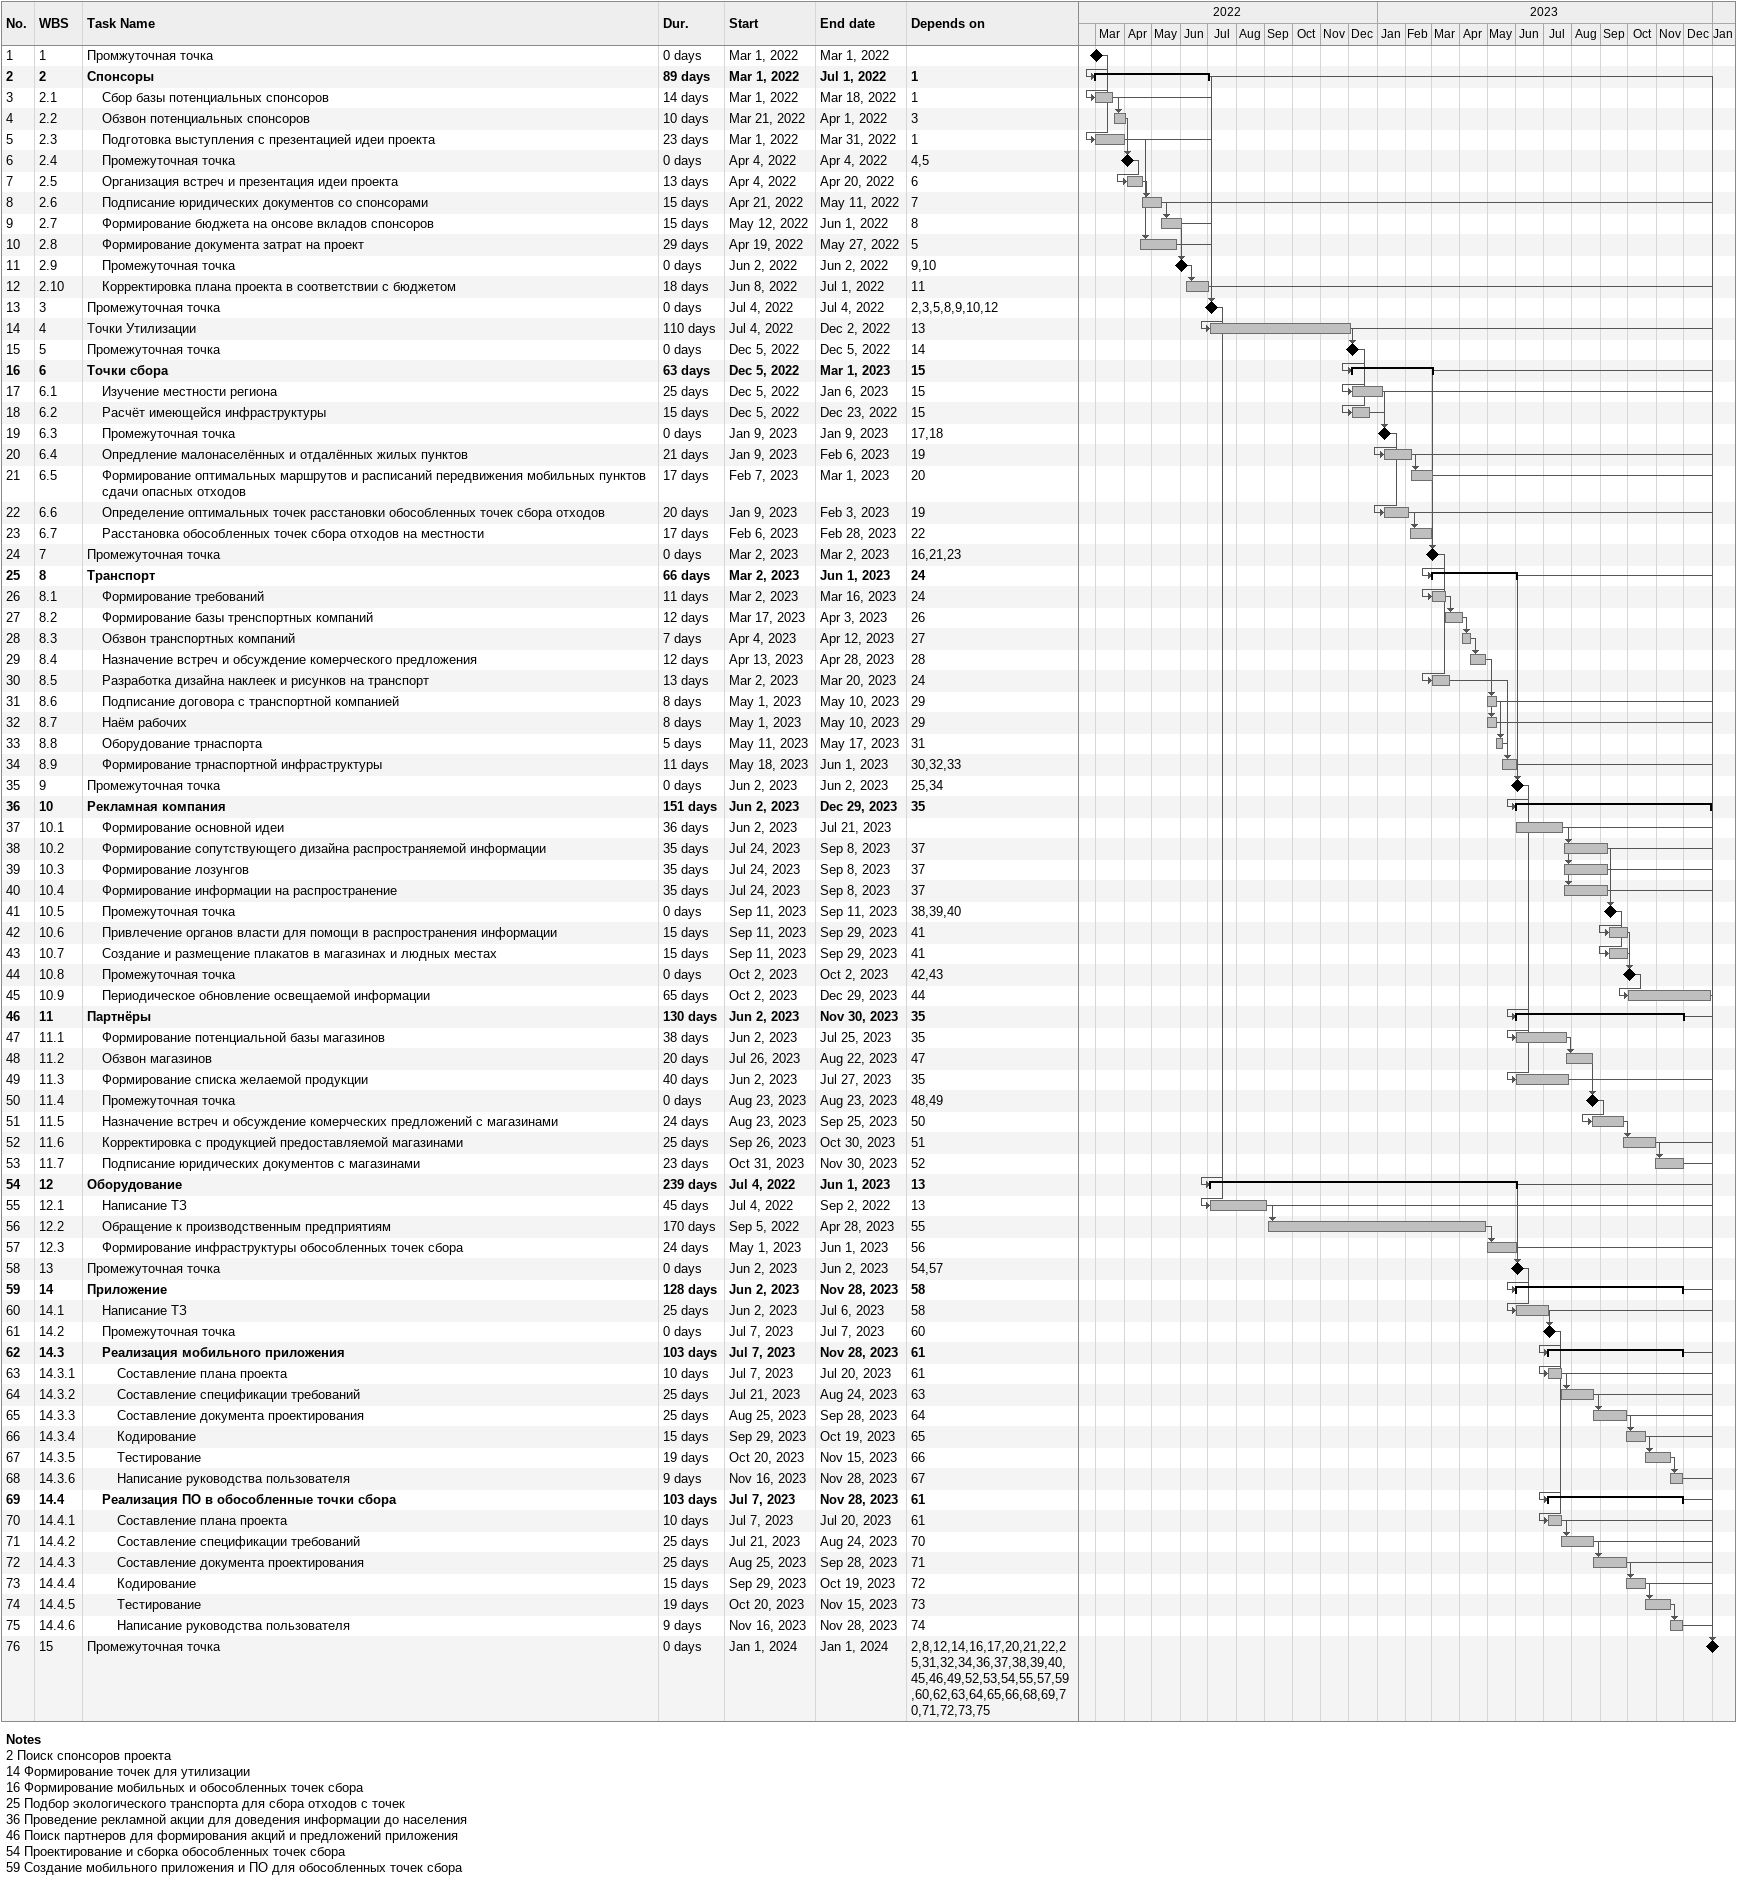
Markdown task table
| ID | WBS | Task | Duration | Start | Finish | Predecessors |
|---|---|---|---|---|---|---|
| 1 | 1 | Промжуточная точка | 0d | 2022-03-01 | 2022-03-01 |  |
| 2 | 2 | **Спонсоры** | 89d | 2022-03-01 | 2022-07-01 | 1 |
| 3 | 2.1 | Сбор базы потенциальных спонсоров | 14d | 2022-03-01 | 2022-03-18 | 1 |
| 4 | 2.2 | Обзвон потенциальных спонсоров | 10d | 2022-03-21 | 2022-04-01 | 3 |
| 5 | 2.3 | Подготовка выступления с презентацией идеи проекта | 23d | 2022-03-01 | 2022-03-31 | 1 |
| 6 | 2.4 | Промежуточная точка | 0d | 2022-04-04 | 2022-04-04 | 4, 5 |
| 7 | 2.5 | Организация встреч и презентация идеи проекта | 13d | 2022-04-04 | 2022-04-20 | 6 |
| 8 | 2.6 | Подписание юридических документов со спонсорами | 15d | 2022-04-21 | 2022-05-11 | 7 |
| 9 | 2.7 | Формирование бюджета на онсове вкладов спонсоров | 15d | 2022-05-12 | 2022-06-01 | 8 |
| 10 | 2.8 | Формирование документа затрат на проект | 29d | 2022-04-19 | 2022-05-27 | 5 |
| 11 | 2.9 | Промежуточная точка | 0d | 2022-06-02 | 2022-06-02 | 9, 10 |
| 12 | 2.10 | Корректировка плана проекта в соответствии с бюджетом | 18d | 2022-06-08 | 2022-07-01 | 11 |
| 13 | 3 | Промежуточная точка | 0d | 2022-07-04 | 2022-07-04 | 2, 3, 5, 8, 9, 10, 12 |
| 14 | 4 | Точки Утилизации | 110d | 2022-07-04 | 2022-12-02 | 13 |
| 15 | 5 | Промежуточная точка | 0d | 2022-12-05 | 2022-12-05 | 14 |
| 16 | 6 | **Точки сбора** | 63d | 2022-12-05 | 2023-03-01 | 15 |
| 17 | 6.1 | Изучение местности региона | 25d | 2022-12-05 | 2023-01-06 | 15 |
| 18 | 6.2 | Расчёт имеющейся инфраструктуры | 15d | 2022-12-05 | 2022-12-23 | 15 |
| 19 | 6.3 | Промежуточная точка | 0d | 2023-01-09 | 2023-01-09 | 17, 18 |
| 20 | 6.4 | Опредление малонаселённых и отдалённых жилых пунктов | 21d | 2023-01-09 | 2023-02-06 | 19 |
| 21 | 6.5 | Формирование оптимальных маршрутов и расписаний передвижения мобильных пунктов сдачи опасных отходов | 17d | 2023-02-07 | 2023-03-01 | 20 |
| 22 | 6.6 | Определение оптимальных точек расстановки обособленных точек сбора отходов | 20d | 2023-01-09 | 2023-02-03 | 19 |
| 23 | 6.7 | Расстановка обособленных точек сбора отходов на местности | 17d | 2023-02-06 | 2023-02-28 | 22 |
| 24 | 7 | Промежуточная точка | 0d | 2023-03-02 | 2023-03-02 | 16, 21, 23 |
| 25 | 8 | **Транспорт** | 66d | 2023-03-02 | 2023-06-01 | 24 |
| 26 | 8.1 | Формирование требований | 11d | 2023-03-02 | 2023-03-16 | 24 |
| 27 | 8.2 | Формирование базы тренспортных компаний | 12d | 2023-03-17 | 2023-04-03 | 26 |
| 28 | 8.3 | Обзвон транспортных компаний | 7d | 2023-04-04 | 2023-04-12 | 27 |
| 29 | 8.4 | Назначение встреч и обсуждение комерческого предложения | 12d | 2023-04-13 | 2023-04-28 | 28 |
| 30 | 8.5 | Разработка дизайна наклеек и рисунков на транспорт | 13d | 2023-03-02 | 2023-03-20 | 24 |
| 31 | 8.6 | Подписание договора с транспортной компанией | 8d | 2023-05-01 | 2023-05-10 | 29 |
| 32 | 8.7 | Наём рабочих | 8d | 2023-05-01 | 2023-05-10 | 29 |
| 33 | 8.8 | Оборудование трнаспорта | 5d | 2023-05-11 | 2023-05-17 | 31 |
| 34 | 8.9 | Формирование трнаспортной инфраструктуры | 11d | 2023-05-18 | 2023-06-01 | 30, 32, 33 |
| 35 | 9 | Промежуточная точка | 0d | 2023-06-02 | 2023-06-02 | 25, 34 |
| 36 | 10 | **Рекламная компания** | 151d | 2023-06-02 | 2023-12-29 | 35 |
| 37 | 10.1 | Формирование основной идеи | 36d | 2023-06-02 | 2023-07-21 |  |
| 38 | 10.2 | Формирование сопутствующего дизайна распространяемой информации | 35d | 2023-07-24 | 2023-09-08 | 37 |
| 39 | 10.3 | Формирование лозунгов | 35d | 2023-07-24 | 2023-09-08 | 37 |
| 40 | 10.4 | Формирование информации на распространение | 35d | 2023-07-24 | 2023-09-08 | 37 |
| 41 | 10.5 | Промежуточная точка | 0d | 2023-09-11 | 2023-09-11 | 38, 39, 40 |
| 42 | 10.6 | Привлечение органов власти для помощи в распространения информации | 15d | 2023-09-11 | 2023-09-29 | 41 |
| 43 | 10.7 | Создание и размещение плакатов в магазинах и людных местах | 15d | 2023-09-11 | 2023-09-29 | 41 |
| 44 | 10.8 | Промежуточная точка | 0d | 2023-10-02 | 2023-10-02 | 42, 43 |
| 45 | 10.9 | Периодическое обновление освещаемой информации | 65d | 2023-10-02 | 2023-12-29 | 44 |
| 46 | 11 | **Партнёры** | 130d | 2023-06-02 | 2023-11-30 | 35 |
| 47 | 11.1 | Формирование потенциальной базы магазинов | 38d | 2023-06-02 | 2023-07-25 | 35 |
| 48 | 11.2 | Обзвон магазинов | 20d | 2023-07-26 | 2023-08-22 | 47 |
| 49 | 11.3 | Формирование списка желаемой продукции | 40d | 2023-06-02 | 2023-07-27 | 35 |
| 50 | 11.4 | Промежуточная точка | 0d | 2023-08-23 | 2023-08-23 | 48, 49 |
| 51 | 11.5 | Назначение встреч и обсуждение комерческих предложений с магазинами | 24d | 2023-08-23 | 2023-09-25 | 50 |
| 52 | 11.6 | Корректировка с продукцией предоставляемой магазинами | 25d | 2023-09-26 | 2023-10-30 | 51 |
| 53 | 11.7 | Подписание юридических документов с магазинами | 23d | 2023-10-31 | 2023-11-30 | 52 |
| 54 | 12 | **Оборудование** | 239d | 2022-07-04 | 2023-06-01 | 13 |
| 55 | 12.1 | Написание ТЗ | 45d | 2022-07-04 | 2022-09-02 | 13 |
| 56 | 12.2 | Обращение к производственным предприятиям | 170d | 2022-09-05 | 2023-04-28 | 55 |
| 57 | 12.3 | Формирование инфраструктуры обособленных точек сбора | 24d | 2023-05-01 | 2023-06-01 | 56 |
| 58 | 13 | Промежуточная точка | 0d | 2023-06-02 | 2023-06-02 | 54, 57 |
| 59 | 14 | **Приложение** | 128d | 2023-06-02 | 2023-11-28 | 58 |
| 60 | 14.1 | Написание ТЗ | 25d | 2023-06-02 | 2023-07-06 | 58 |
| 61 | 14.2 | Промежуточная точка | 0d | 2023-07-07 | 2023-07-07 | 60 |
| 62 | 14.3 | **Реализация мобильного приложения** | 103d | 2023-07-07 | 2023-11-28 | 61 |
| 63 | 14.3.1 | Составление плана проекта | 10d | 2023-07-07 | 2023-07-20 | 61 |
| 64 | 14.3.2 | Составление спецификации требований | 25d | 2023-07-21 | 2023-08-24 | 63 |
| 65 | 14.3.3 | Составление документа проектирования | 25d | 2023-08-25 | 2023-09-28 | 64 |
| 66 | 14.3.4 | Кодирование | 15d | 2023-09-29 | 2023-10-19 | 65 |
| 67 | 14.3.5 | Тестирование | 19d | 2023-10-20 | 2023-11-15 | 66 |
| 68 | 14.3.6 | Написание руководства пользователя | 9d | 2023-11-16 | 2023-11-28 | 67 |
| 69 | 14.4 | **Реализация ПО в обособленные точки сбора** | 103d | 2023-07-07 | 2023-11-28 | 61 |
| 70 | 14.4.1 | Составление плана проекта | 10d | 2023-07-07 | 2023-07-20 | 61 |
| 71 | 14.4.2 | Составление спецификации требований | 25d | 2023-07-21 | 2023-08-24 | 70 |
| 72 | 14.4.3 | Составление документа проектирования | 25d | 2023-08-25 | 2023-09-28 | 71 |
| 73 | 14.4.4 | Кодирование | 15d | 2023-09-29 | 2023-10-19 | 72 |
| 74 | 14.4.5 | Тестирование | 19d | 2023-10-20 | 2023-11-15 | 73 |
| 75 | 14.4.6 | Написание руководства пользователя | 9d | 2023-11-16 | 2023-11-28 | 74 |
| 76 | 15 | Промежуточная точка | 0d | 2024-01-01 | 2024-01-01 | 2, 8, 12, 14, 16, 17, 20, 21, 22, 25, 31, 32, 34, 36, 37, 38, 39, 40, 45, 46, 49, 52, 53, 54, 55, 57, 59, 60, 62, 63, 64, 65, 66, 68, 69, 70, 71, 72, 73, 75 |

Notes
- 2: Поиск спонсоров проекта
- 14: Формирование точек для утилизации
- 16: Формирование мобильных и обособленных точек сбора
- 25: Подбор экологического транспорта для сбора отходов с точек
- 36: Проведение рекламной акции для доведения информации до населения
- 46: Поиск партнеров для формирования акций и предложений приложения
- 54: Проектирование и сборка обособленных точек сбора
- 59: Создание мобильного приложения и ПО для обособленных точек сбора
